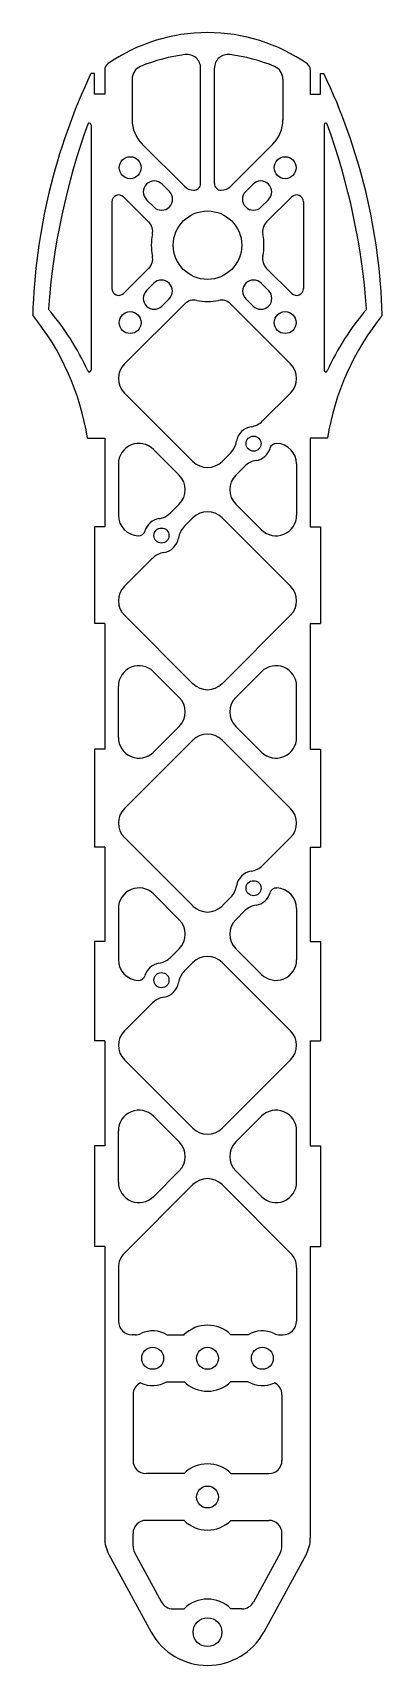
# Model space of a CAD drawing. Header units: millimetres. Extents: x 0 to 51, y 0 to 239.
import ezdxf

# ---------------------------------------------------------------- set-up
doc = ezdxf.new("R2010")
doc.units = ezdxf.units.MM
doc.layers.add('Ausleger Mittelplatte', color=8, linetype='Continuous')
doc.layers.add('innen', color=10, linetype='Continuous')

msp = doc.modelspace()

# ---------------------------------------------------------------- linework, layer by layer
at = {"layer": 'Ausleger Mittelplatte'}
for p, q in [((9.01, 232.59), (8.51, 232.59)), ((9.01, 229.59), (9.01, 232.59)), ((10.51, 233.19), (10.51, 229.59)), ((14.51, 231.79), (14.51, 225.84)), ((24.51, 216.55), (24.51, 233.39)), ((26.51, 216.55), (26.51, 233.39)), ((36.51, 231.79), (36.51, 225.82)), ((40.51, 233.19), (40.51, 229.59)), ((42.01, 229.59), (42.01, 232.59)), ((42.01, 232.59), (42.51, 232.59)), ((10.51, 229.59), (9.01, 229.59)), ((40.51, 229.59), (42.01, 229.59)), ((8.51, 225.12), (8.51, 189.26)), ((42.51, 225.12), (42.51, 189.26)), ((15.97, 222.3), (22.14, 216.13)), ((35.05, 222.29), (28.92, 216.13)), ((19.94, 215.37), (18.87, 216.44)), ((31.08, 215.37), (32.15, 216.44)), ((11.55, 213.87), (11.55, 201.18)), ((13.26, 214.57), (16.92, 210.91)), ((16.61, 214.17), (16.61, 214.18)), ((17.68, 213.11), (16.61, 214.17)), ((33.34, 213.11), (34.41, 214.17)), ((37.8, 214.57), (34.14, 210.91)), ((34.41, 214.17), (34.41, 214.18)), ((39.51, 213.87), (39.51, 201.18)), ((13.26, 200.47), (16.92, 204.13)), ((37.8, 200.47), (34.14, 204.13)), ((17.66, 201.96), (16.6, 200.88)), ((33.36, 201.96), (34.43, 200.88)), ((19.93, 199.69), (18.86, 198.63)), ((18.86, 198.63), (18.86, 198.62)), ((31.1, 199.69), (32.16, 198.63)), ((32.16, 198.63), (32.16, 198.62)), ((8.01, 179.33), (10.51, 179.33)), ((10.51, 179.33), (10.51, 166.36)), ((43.01, 179.33), (40.51, 179.33)), ((40.51, 179.33), (40.51, 166.36)), ((10.51, 166.36), (9.01, 166.36)), ((9.01, 166.36), (9.01, 152.25)), ((40.51, 166.36), (42.01, 166.36)), ((42.01, 166.36), (42.01, 152.25)), ((10.51, 152.25), (9.01, 152.25)), ((10.51, 152.25), (10.51, 133.86)), ((40.51, 152.25), (40.51, 133.86)), ((40.51, 152.25), (42.01, 152.25)), ((9.01, 133.86), (9.01, 119.55)), ((10.51, 133.86), (9.01, 133.86)), ((40.51, 133.86), (42.01, 133.86)), ((42.01, 133.86), (42.01, 119.55)), ((10.51, 119.55), (9.01, 119.55)), ((10.51, 119.55), (10.51, 105.79)), ((40.51, 119.55), (40.51, 105.79)), ((40.51, 119.55), (42.01, 119.55)), ((9.01, 105.79), (9.01, 91.24)), ((10.51, 105.79), (9.01, 105.79)), ((40.51, 105.79), (42.01, 105.79)), ((42.01, 105.79), (42.01, 91.24)), ((10.51, 91.24), (9.01, 91.24)), ((10.51, 91.24), (10.51, 75.89)), ((40.51, 91.24), (40.51, 75.89)), ((40.51, 91.24), (42.01, 91.24)), ((9.01, 75.89), (9.01, 61.19)), ((10.51, 75.89), (9.01, 75.89)), ((40.51, 75.89), (42.01, 75.89)), ((42.01, 75.89), (42.01, 61.18)), ((10.51, 61.19), (9.01, 61.19)), ((10.51, 61.19), (10.51, 18.59)), ((40.51, 61.18), (40.51, 18.59)), ((40.51, 61.18), (42.01, 61.18)), ((19.58, 41.45), (22.09, 41.45)), ((31.44, 41.45), (28.93, 41.45)), ((14.64, 39.55), (14.64, 29.92)), ((36.38, 39.55), (36.38, 29.92)), ((22.09, 28.02), (16.54, 28.02)), ((28.93, 28.02), (34.48, 28.02)), ((14.64, 17.41), (14.64, 19.28)), ((22.09, 21.18), (16.54, 21.18)), ((28.93, 21.18), (34.48, 21.18)), ((36.38, 17.41), (36.38, 19.28)), ((11.11, 16.21), (17.28, 4.84)), ((14.87, 16.5), (18.8, 9.25)), ((36.15, 16.5), (32.21, 9.25)), ((39.9, 16.21), (33.74, 4.84)), ((20.47, 8.26), (22.09, 8.26)), ((30.54, 8.26), (28.93, 8.26))]:
    msp.add_line(p, q, dxfattribs=at)
for centre, radius in [((14.22, 218.84), 1.6), ((36.84, 218.84), 1.6), ((25.51, 207.52), 5), ((14.22, 196.21), 1.6), ((36.84, 196.21), 1.6), ((17.51, 44.87), 1.6), ((25.51, 44.87), 1.6), ((33.51, 44.87), 1.6), ((25.51, 24.6), 1.6), ((25.51, 4.84), 2.1)]:
    msp.add_circle(centre, radius, dxfattribs=at)
for centre, radius, start, end in [((25.51, 213.03), 25.55, 90, 124.7648), ((25.51, 213.03), 25.55, 55.2352, 90), ((11.51, 233.19), 1, 124.7648, 180), ((25.51, 210.03), 25.55, 97.3108, 112.4655), ((22.51, 233.39), 2, 0, 97.3108), ((28.51, 233.39), 2, 82.6748, 180), ((25.51, 210.03), 25.55, 67.5345, 82.6748), ((39.51, 233.19), 1, 0, 55.2352), ((88.2, 194.7), 88.24, 154.574, 178.3114), ((16.51, 231.79), 2, 112.4655, 180), ((34.51, 231.79), 2, 0, 67.5345), ((-37.23, 194.7), 88.28, 1.6913, 25.4201), ((103.64, 190.82), 101.61, 160.2187, 175.8143), ((8.26, 225.12), 0.25, 0, 160.2187), ((19.51, 225.84), 5, 180, 225), ((31.51, 225.82), 5, 315.113, 0), ((42.76, 225.12), 0.25, 19.7813, 180), ((-52.62, 190.82), 101.61, 4.1857, 19.7813), ((12.55, 213.87), 1, 45, 180), ((17.74, 215.31), 1.6, 45, 225), ((18.81, 214.24), 1.6, 225, 45), ((23.56, 217.55), 2, 225, 267.4696), ((23.51, 216.55), 1, 267.4696, 0), ((27.51, 216.55), 1, 180, 270.3732), ((27.51, 217.55), 2, 270.3732, 315), ((32.21, 214.24), 1.6, 135, 315), ((33.28, 215.31), 1.6, 315, 135), ((38.51, 213.87), 1, 0, 135), ((17.74, 215.31), 1.6, 225, 225.3154), ((33.28, 215.31), 1.6, 314.6846, 315), ((15.51, 209.5), 2, 348.6111, 45), ((35.55, 209.5), 2, 135, 191.3889), ((25.31, 207.52), 8, 168.6111, 191.3889), ((25.75, 207.52), 8, 348.6111, 11.3889), ((15.51, 205.55), 2, 315, 11.3889), ((35.55, 205.55), 2, 168.6111, 225), ((12.55, 201.18), 1, 180, 315), ((17.73, 199.75), 1.6, 135, 315), ((18.79, 200.82), 1.6, 315, 135), ((32.23, 200.82), 1.6, 45, 225), ((33.3, 199.75), 1.6, 225, 45), ((38.51, 201.18), 1, 225, 0), ((2.5, 198.22), 0.2, 175.8143, 220.3995), ((-26.89, 173.21), 38.39, 24.5429, 40.3995), ((17.73, 199.75), 1.6, 315, 315.3154), ((33.3, 199.75), 1.6, 224.6846, 225), ((77.91, 173.21), 38.39, 139.6005, 155.4571), ((48.52, 198.22), 0.2, 319.6005, 4.1857), ((-29.89, 173.21), 38.39, 9.1726, 38.8689), ((80.91, 173.21), 38.39, 141.1311, 170.8274), ((8.26, 189.26), 0.25, 204.5429, 0), ((42.76, 189.26), 0.25, 180, 335.4571), ((16.54, 39.55), 1.9, 114.5485, 180), ((17.51, 44.87), 4, 243.9523, 301.1857), ((25.51, 44.92), 4.87, 225.3827, 314.6173), ((33.51, 44.87), 4, 238.8143, 296.0477), ((34.48, 39.55), 1.9, 0, 65.4515), ((16.54, 29.92), 1.9, 180, 270), ((25.51, 24.6), 4.84, 45, 135), ((34.48, 29.92), 1.9, 270, 0), ((16.54, 19.28), 1.9, 90, 180), ((25.51, 24.6), 4.84, 225, 315), ((34.48, 19.28), 1.9, 0, 90), ((15.51, 18.59), 5, 180, 208.4656), ((16.54, 17.41), 1.9, 180, 208.4656), ((34.48, 17.41), 1.9, 331.5344, 0), ((35.51, 18.59), 5, 331.5344, 0), ((25.51, 4.84), 4.84, 45, 135), ((20.47, 10.16), 1.9, 208.4656, 270), ((30.54, 10.16), 1.9, 270, 331.5344), ((25.51, 9.42), 9.42, 209.1206, 330.8794)]:
    msp.add_arc(centre, radius, start, end, dxfattribs=at)
at = {"layer": 'innen'}
for p, q in [((22.14, 198.91), (13.39, 190.17)), ((28.92, 198.91), (37.63, 190.17)), ((13.39, 185.92), (23.39, 175.92)), ((37.63, 185.92), (33.55, 181.84)), ((17.63, 177.68), (21.39, 173.92)), ((27.63, 175.92), (28.91, 177.2)), ((12.51, 175.56), (12.51, 168.05)), ((30.91, 175.2), (29.63, 173.92)), ((38.51, 175.56), (38.51, 168.05)), ((21.39, 169.68), (20.11, 168.41)), ((29.63, 169.68), (33.39, 165.93)), ((22.11, 166.41), (23.39, 167.68)), ((27.63, 167.68), (37.63, 157.68)), ((37.63, 157.68), (27.63, 167.68)), ((17.47, 161.77), (13.39, 157.68)), ((13.39, 153.44), (23.39, 143.44)), ((37.63, 153.44), (27.63, 143.44)), ((21.39, 141.44), (17.63, 145.2)), ((29.63, 141.44), (33.39, 145.2)), ((12.51, 135.57), (12.51, 143.08)), ((38.51, 135.57), (38.51, 143.08)), ((17.63, 133.45), (21.39, 137.2)), ((33.39, 133.45), (29.63, 137.2)), ((13.39, 125.2), (23.39, 135.2)), ((37.63, 125.2), (27.63, 135.2)), ((13.39, 120.96), (23.39, 110.96)), ((37.63, 120.96), (33.55, 116.88)), ((17.63, 112.72), (21.39, 108.96)), ((27.63, 110.96), (28.91, 112.24)), ((12.51, 110.6), (12.51, 103.09)), ((30.91, 110.24), (29.63, 108.96)), ((38.51, 110.6), (38.51, 103.09)), ((21.39, 104.72), (20.11, 103.44)), ((22.11, 101.44), (23.39, 102.72)), ((37.63, 92.72), (27.63, 102.72)), ((29.63, 104.72), (33.39, 100.97)), ((13.39, 92.72), (17.47, 96.8)), ((13.39, 88.48), (23.39, 78.48)), ((37.63, 88.48), (27.63, 78.48)), ((21.39, 76.48), (17.63, 80.24)), ((29.63, 76.48), (33.39, 80.24)), ((12.51, 70.61), (12.51, 78.12)), ((38.51, 70.61), (38.51, 78.12)), ((17.63, 68.48), (21.39, 72.24)), ((33.39, 68.49), (29.63, 72.24)), ((13.39, 60.24), (23.39, 70.24)), ((37.63, 60.24), (27.63, 70.24)), ((12.51, 58.12), (12.51, 50.29)), ((38.51, 58.12), (38.51, 50.29)), ((14.93, 48.29), (14.51, 48.29)), ((19.59, 48.29), (22.08, 48.28)), ((31.43, 48.29), (28.93, 48.29)), ((36.09, 48.29), (36.51, 48.29))]:
    msp.add_line(p, q, dxfattribs=at)
for centre in [(32.23, 178.52), (18.79, 165.09), (32.23, 113.56), (18.79, 100.12)]:
    msp.add_circle(centre, 1.1, dxfattribs=at)
for centre, radius, start, end in [((23.56, 197.5), 2, 78.6111, 135), ((25.53, 207.3), 8, 258.6111, 281.3889), ((27.51, 197.5), 2, 45, 101.3889), ((15.51, 188.04), 3, 135, 225), ((35.51, 188.04), 3, 315, 45), ((31.43, 183.96), 3, 278.3776, 315), ((32.23, 178.52), 2.5, 98.3776, 171.6224), ((15.51, 175.56), 3, 45, 179.9979), ((26.79, 179.32), 3, 315, 351.6224), ((32.23, 178.52), 2.5, 278.3776, 343.9973), ((35.59, 177.56), 1, 87.5694, 163.9973), ((35.51, 175.56), 3, 0, 87.5694), ((25.51, 178.05), 3, 225, 315), ((33.03, 173.08), 3, 98.3776, 135), ((19.27, 171.8), 3, 315, 45), ((31.75, 171.8), 3, 135, 225), ((15.51, 168.05), 3, 179.9979, 267.5982), ((18.79, 165.09), 2.5, 98.3776, 164.0223), ((17.99, 170.53), 3, 278.3776, 315), ((25.51, 165.56), 3, 45, 135), ((35.51, 168.05), 3, 225, 0), ((15.43, 166.05), 1, 267.5982, 344.0223), ((18.79, 165.09), 2.5, 278.3782, 351.6218), ((24.24, 164.28), 3, 135.0001, 171.6218), ((19.6, 159.64), 3, 98.3782, 135.0002), ((15.51, 155.56), 3, 135.0001, 225.0001), ((35.51, 155.56), 3, 315.0001, 45.0001), ((15.51, 143.08), 3, 45.0002, 180.0023), ((35.51, 143.08), 3, 0.0002, 135.0002), ((25.51, 145.57), 3, 225.0001, 315.0001), ((19.27, 139.32), 3, 315.0002, 45.0002), ((31.75, 139.32), 3, 135.0002, 225.0002), ((25.51, 133.08), 3, 45, 135), ((15.51, 135.57), 3, 180.0023, 315.0002), ((35.51, 135.57), 3, 225.0002, 0.0002), ((15.51, 123.08), 3, 135.0001, 225.0001), ((35.51, 123.08), 3, 315.0001, 45.0001), ((32.23, 113.56), 2.5, 98.3776, 171.6224), ((31.43, 119), 3, 278.3776, 315), ((15.51, 110.6), 3, 45.0002, 180.0023), ((26.79, 114.36), 3, 315, 351.6224), ((32.23, 113.56), 2.5, 278.3776, 343.9973), ((35.59, 112.59), 1, 87.5694, 163.9973), ((35.51, 110.6), 3, 0, 87.5694), ((25.51, 113.08), 3, 225, 315), ((33.03, 108.12), 3, 98.3776, 135), ((19.27, 106.84), 3, 315, 45), ((31.75, 106.84), 3, 135, 225), ((15.51, 103.09), 3, 179.9979, 267.5982), ((18.79, 100.12), 2.5, 98.3776, 164.0223), ((17.99, 105.57), 3, 278.3776, 315), ((25.51, 100.6), 3, 45, 135), ((35.51, 103.09), 3, 225.0002, 0.0002), ((15.43, 101.09), 1, 267.5982, 344.0223), ((24.24, 99.32), 3, 135.0001, 171.6218), ((18.79, 100.12), 2.5, 278.3782, 351.6218), ((19.6, 94.68), 3, 98.3782, 135.0002), ((15.51, 90.6), 3, 135.0001, 225.0001), ((35.51, 90.6), 3, 315.0001, 45.0001), ((15.51, 78.12), 3, 45.0002, 180.0023), ((35.51, 78.12), 3, 0.0002, 135.0002), ((19.27, 74.36), 3, 315.0002, 45.0002), ((25.51, 80.6), 3, 225.0001, 315.0001), ((31.75, 74.36), 3, 135.0002, 225.0002), ((15.51, 70.61), 3, 180.0023, 315.0002), ((25.51, 68.12), 3, 45, 135), ((35.51, 70.61), 3, 225.0002, 0.0002), ((15.51, 58.12), 3, 135.0001, 179.9992), ((35.51, 58.12), 3, 0, 45.0001), ((14.51, 50.29), 2, 179.9992, 270), ((36.51, 50.29), 2, 270, 0), ((14.93, 50.29), 2, 270, 295.4442), ((17.51, 44.87), 4, 58.7053, 115.4442), ((25.51, 44.83), 4.87, 45.3827, 134.8468), ((33.51, 44.87), 4, 64.5558, 121.2947), ((36.09, 50.29), 2, 244.5558, 270)]:
    msp.add_arc(centre, radius, start, end, dxfattribs=at)

doc.saveas('drawing.dxf')
